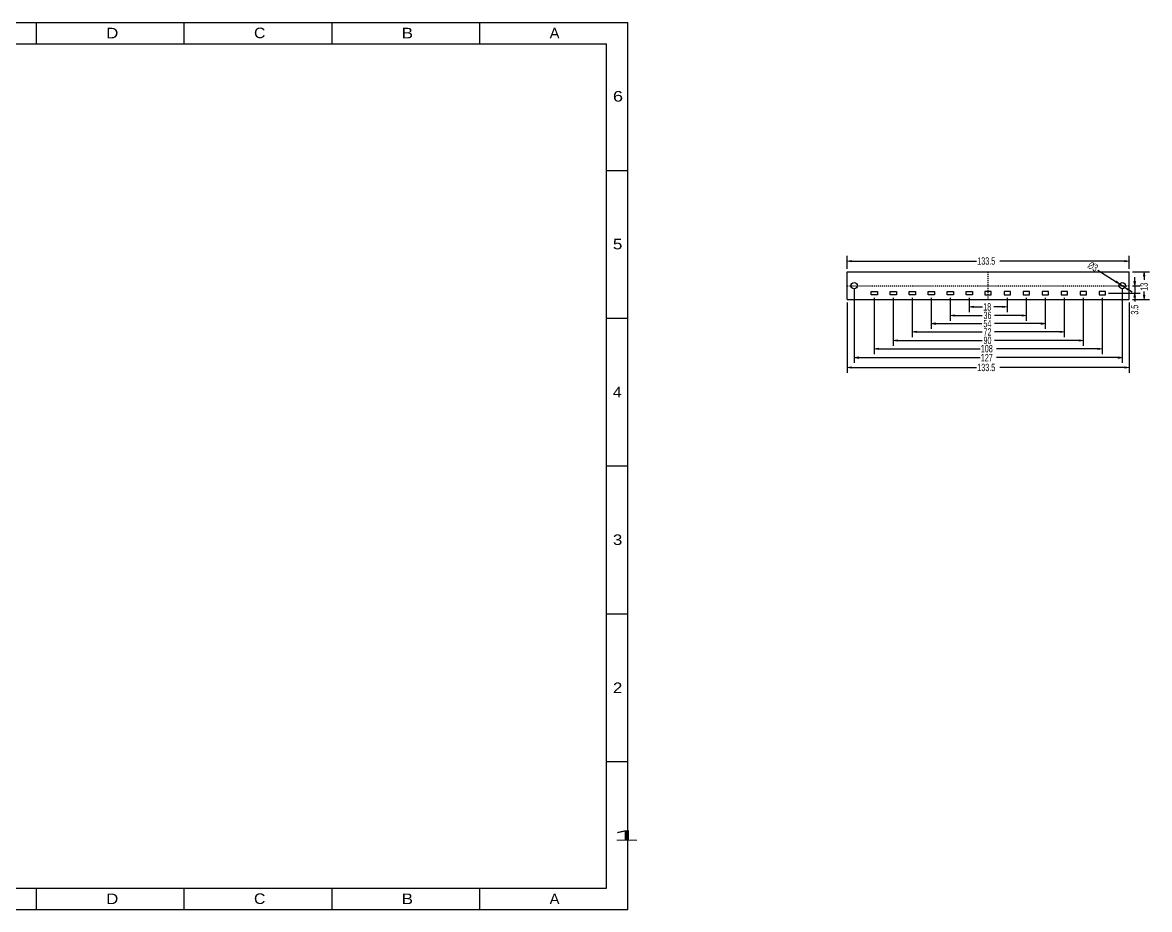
# Model space of a CAD drawing. Header units: inches. Extents: x 0 to 800, y 356 to 444.
# Drawn here: x 688 to 800, y 355.9 to 444.1 of the extents above; entities that cross this region are included whole.
import ezdxf

# ---------------------------------------------------------------- set-up
doc = ezdxf.new("R2010")
doc.units = ezdxf.units.IN
doc.header["$MEASUREMENT"] = 0
doc.linetypes.add('AI-Linetype-1', pattern=[0.166352, 0.10397, -0.020794, 0.020794, -0.020794])
doc.linetypes.add('AI-Linetype-2', pattern=[0.166352, 0.10397, -0.020794, 0.020794, -0.020794])

# ---------------------------------------------------------------- blocks, each defined once
blk = doc.blocks.new('block 3')
at = {"color": 5, "lineweight": 25, "true_color": 0x0000ff}
blk.add_lwpolyline([(794.87, 419.48), (796.68, 418.32)], dxfattribs=at)
blk = doc.blocks.new('block 4')
at = {"color": 5, "lineweight": 25, "true_color": 0x0000ff}
blk.add_lwpolyline([(797.92, 417.53), (798.27, 417.3)], dxfattribs=at)
blk = doc.blocks.new('block 5')
at = {"color": 3, "true_color": 0x00ff00, "insert": (793.79, 419.74), "char_height": 0.7347, "attachment_point": 7, "rotation": 327.3555}
blk.add_mtext('\\fAdobe Song Std L|b0|i0|c0|p34;\\W0.67;∅3', dxfattribs=at)
blk = doc.blocks.new('block 6')
at = {"color": 5, "lineweight": 25, "true_color": 0x0000ff}
blk.add_lwpolyline([(797.56, 417.75), (797.03, 418.09)], dxfattribs=at)
blk = doc.blocks.new('block 7')
at = {"true_color": 0x0000ff}
h = blk.add_hatch(color=5, dxfattribs=at)
h.dxf.hatch_style = 2
h.paths.add_polyline_path([(797.96, 417.58), (797.88, 417.47), (797.56, 417.75)])
at = {"lineweight": 0}
blk.add_lwpolyline([(797.96, 417.58), (797.88, 417.47), (797.56, 417.75), (797.96, 417.58)], dxfattribs=at)
blk = doc.blocks.new('block 8')
at = {"true_color": 0x0000ff}
h = blk.add_hatch(color=5, dxfattribs=at)
h.dxf.hatch_style = 2
h.paths.add_polyline_path([(796.72, 418.38), (796.64, 418.26), (797.03, 418.09)])
at = {"lineweight": 0}
blk.add_lwpolyline([(796.72, 418.38), (796.64, 418.26), (797.03, 418.09), (796.72, 418.38)], dxfattribs=at)
blk = doc.blocks.new('block 9')
at = {"lineweight": 0}
blk.add_lwpolyline([(797.03, 418.09), (797.03, 418.09)], dxfattribs=at)
blk = doc.blocks.new('block 10')
at = {"lineweight": 0}
blk.add_lwpolyline([(797.56, 417.75), (797.56, 417.75)], dxfattribs=at)
blk = doc.blocks.new('block 2')
for name in ['block 5', 'block 3', 'block 8', 'block 6', 'block 9', 'block 7', 'block 10', 'block 4']:
    blk.add_blockref(name, (0, 0))
blk = doc.blocks.new('block 12')
at = {"color": 5, "lineweight": 25, "true_color": 0x0000ff}
blk.add_lwpolyline([(798.3, 417.92), (799.06, 417.92)], dxfattribs=at)
blk = doc.blocks.new('block 13')
at = {"color": 5, "lineweight": 25, "true_color": 0x0000ff}
blk.add_lwpolyline([(795.93, 417.19), (799.06, 417.19)], dxfattribs=at)
blk = doc.blocks.new('block 14')
at = {"color": 5, "lineweight": 25, "true_color": 0x0000ff}
blk.add_lwpolyline([(798.53, 418.34), (798.53, 418.76)], dxfattribs=at)
blk = doc.blocks.new('block 15')
at = {"color": 5, "lineweight": 25, "true_color": 0x0000ff}
blk.add_lwpolyline([(798.53, 416.77), (798.53, 416.35)], dxfattribs=at)
blk = doc.blocks.new('block 16')
at = {"color": 5, "lineweight": 25, "true_color": 0x0000ff}
blk.add_lwpolyline([(798.53, 417.92), (798.53, 417.19)], dxfattribs=at)
blk = doc.blocks.new('block 17')
at = {"true_color": 0x0000ff}
h = blk.add_hatch(color=5, dxfattribs=at)
h.dxf.hatch_style = 2
h.paths.add_polyline_path([(798.46, 418.34), (798.6, 418.34), (798.53, 417.92)])
at = {"lineweight": 0}
blk.add_lwpolyline([(798.46, 418.34), (798.6, 418.34), (798.53, 417.92), (798.46, 418.34)], dxfattribs=at)
blk = doc.blocks.new('block 18')
at = {"true_color": 0x0000ff}
h = blk.add_hatch(color=5, dxfattribs=at)
h.dxf.hatch_style = 2
h.paths.add_polyline_path([(798.46, 416.77), (798.6, 416.77), (798.53, 417.19)])
at = {"lineweight": 0}
blk.add_lwpolyline([(798.46, 416.77), (798.6, 416.77), (798.53, 417.19), (798.46, 416.77)], dxfattribs=at)
blk = doc.blocks.new('block 19')
at = {"color": 3, "true_color": 0x00ff00, "insert": (798.9, 415.04), "char_height": 0.7347, "attachment_point": 7, "rotation": 90}
blk.add_mtext('\\fAdobe Song Std L|b0|i0|c0|p34;\\W0.67;3.5', dxfattribs=at)
blk = doc.blocks.new('block 20')
at = {"lineweight": 0}
blk.add_lwpolyline([(797.98, 417.92), (797.98, 417.92)], dxfattribs=at)
blk = doc.blocks.new('block 21')
at = {"lineweight": 0}
blk.add_lwpolyline([(795.62, 417.19), (795.62, 417.19)], dxfattribs=at)
blk = doc.blocks.new('block 22')
at = {"lineweight": 0}
blk.add_lwpolyline([(798.53, 417.19), (798.53, 417.19)], dxfattribs=at)
blk = doc.blocks.new('block 11')
for name in ['block 20', 'block 12', 'block 17', 'block 14', 'block 16', 'block 21', 'block 13', 'block 18', 'block 22', 'block 15', 'block 19']:
    blk.add_blockref(name, (0, 0))
blk = doc.blocks.new('block 24')
at = {"color": 5, "lineweight": 25, "true_color": 0x0000ff}
blk.add_lwpolyline([(769.96, 416.24), (769.96, 409.27)], dxfattribs=at)
blk = doc.blocks.new('block 25')
at = {"color": 5, "lineweight": 25, "true_color": 0x0000ff}
blk.add_lwpolyline([(797.98, 416.24), (797.98, 409.27)], dxfattribs=at)
blk = doc.blocks.new('block 26')
at = {"color": 5, "lineweight": 25, "true_color": 0x0000ff}
blk.add_lwpolyline([(770.38, 409.79), (782.81, 409.79)], dxfattribs=at)
blk = doc.blocks.new('block 27')
at = {"color": 5, "lineweight": 25, "true_color": 0x0000ff}
blk.add_lwpolyline([(797.56, 409.79), (785.13, 409.79)], dxfattribs=at)
blk = doc.blocks.new('block 28')
at = {"true_color": 0x0000ff}
h = blk.add_hatch(color=5, dxfattribs=at)
h.dxf.hatch_style = 2
h.paths.add_polyline_path([(770.38, 409.86), (770.38, 409.72), (769.96, 409.79)])
at = {"lineweight": 0}
blk.add_lwpolyline([(770.38, 409.86), (770.38, 409.72), (769.96, 409.79), (770.38, 409.86)], dxfattribs=at)
blk = doc.blocks.new('block 29')
at = {"true_color": 0x0000ff}
h = blk.add_hatch(color=5, dxfattribs=at)
h.dxf.hatch_style = 2
h.paths.add_polyline_path([(797.56, 409.86), (797.56, 409.72), (797.98, 409.79)])
at = {"lineweight": 0}
blk.add_lwpolyline([(797.56, 409.86), (797.56, 409.72), (797.98, 409.79), (797.56, 409.86)], dxfattribs=at)
blk = doc.blocks.new('block 30')
at = {"color": 3, "true_color": 0x00ff00, "insert": (782.88, 409.42), "char_height": 0.7347, "attachment_point": 7}
blk.add_mtext('\\fAdobe Song Std L|b0|i0|c0|p34;\\W0.67;133.5', dxfattribs=at)
blk = doc.blocks.new('block 31')
at = {"lineweight": 0}
blk.add_lwpolyline([(769.96, 416.56), (769.96, 416.56)], dxfattribs=at)
blk = doc.blocks.new('block 32')
at = {"lineweight": 0}
blk.add_lwpolyline([(797.98, 416.56), (797.98, 416.56)], dxfattribs=at)
blk = doc.blocks.new('block 33')
at = {"lineweight": 0}
blk.add_lwpolyline([(797.98, 409.79), (797.98, 409.79)], dxfattribs=at)
blk = doc.blocks.new('block 23')
for name in ['block 31', 'block 24', 'block 32', 'block 25', 'block 30', 'block 28', 'block 26', 'block 27', 'block 29', 'block 33']:
    blk.add_blockref(name, (0, 0))
blk = doc.blocks.new('block 35')
at = {"color": 5, "lineweight": 25, "true_color": 0x0000ff}
blk.add_lwpolyline([(797.3, 417.61), (797.3, 410.25)], dxfattribs=at)
blk = doc.blocks.new('block 36')
at = {"color": 5, "lineweight": 25, "true_color": 0x0000ff}
blk.add_lwpolyline([(770.64, 417.61), (770.64, 410.25)], dxfattribs=at)
blk = doc.blocks.new('block 37')
at = {"color": 5, "lineweight": 25, "true_color": 0x0000ff}
blk.add_lwpolyline([(796.88, 410.77), (784.78, 410.77)], dxfattribs=at)
blk = doc.blocks.new('block 38')
at = {"color": 5, "lineweight": 25, "true_color": 0x0000ff}
blk.add_lwpolyline([(771.06, 410.77), (783.16, 410.77)], dxfattribs=at)
blk = doc.blocks.new('block 39')
at = {"true_color": 0x0000ff}
h = blk.add_hatch(color=5, dxfattribs=at)
h.dxf.hatch_style = 2
h.paths.add_polyline_path([(796.88, 410.84), (796.88, 410.7), (797.3, 410.77)])
at = {"lineweight": 0}
blk.add_lwpolyline([(796.88, 410.84), (796.88, 410.7), (797.3, 410.77), (796.88, 410.84)], dxfattribs=at)
blk = doc.blocks.new('block 40')
at = {"true_color": 0x0000ff}
h = blk.add_hatch(color=5, dxfattribs=at)
h.dxf.hatch_style = 2
h.paths.add_polyline_path([(771.06, 410.84), (771.06, 410.7), (770.64, 410.77)])
at = {"lineweight": 0}
blk.add_lwpolyline([(771.06, 410.84), (771.06, 410.7), (770.64, 410.77), (771.06, 410.84)], dxfattribs=at)
blk = doc.blocks.new('block 41')
at = {"color": 3, "true_color": 0x00ff00, "insert": (783.23, 410.4), "char_height": 0.7347, "attachment_point": 7}
blk.add_mtext('\\fAdobe Song Std L|b0|i0|c0|p34;\\W0.67;127', dxfattribs=at)
blk = doc.blocks.new('block 42')
at = {"lineweight": 0}
blk.add_lwpolyline([(797.3, 417.92), (797.3, 417.92)], dxfattribs=at)
blk = doc.blocks.new('block 43')
at = {"lineweight": 0}
blk.add_lwpolyline([(770.64, 417.92), (770.64, 417.92)], dxfattribs=at)
blk = doc.blocks.new('block 44')
at = {"lineweight": 0}
blk.add_lwpolyline([(770.64, 410.77), (770.64, 410.77)], dxfattribs=at)
blk = doc.blocks.new('block 34')
for name in ['block 43', 'block 42', 'block 36', 'block 35', 'block 41', 'block 40', 'block 44', 'block 38', 'block 37', 'block 39']:
    blk.add_blockref(name, (0, 0))
blk = doc.blocks.new('block 46')
at = {"color": 5, "lineweight": 25, "true_color": 0x0000ff}
blk.add_lwpolyline([(795.3, 416.72), (795.3, 411.13)], dxfattribs=at)
blk = doc.blocks.new('block 47')
at = {"color": 5, "lineweight": 25, "true_color": 0x0000ff}
blk.add_lwpolyline([(772.63, 416.72), (772.63, 411.13)], dxfattribs=at)
blk = doc.blocks.new('block 48')
at = {"color": 5, "lineweight": 25, "true_color": 0x0000ff}
blk.add_lwpolyline([(794.88, 411.65), (784.78, 411.65)], dxfattribs=at)
blk = doc.blocks.new('block 49')
at = {"color": 5, "lineweight": 25, "true_color": 0x0000ff}
blk.add_lwpolyline([(773.05, 411.65), (783.16, 411.65)], dxfattribs=at)
blk = doc.blocks.new('block 50')
at = {"true_color": 0x0000ff}
h = blk.add_hatch(color=5, dxfattribs=at)
h.dxf.hatch_style = 2
h.paths.add_polyline_path([(794.88, 411.72), (794.88, 411.58), (795.3, 411.65)])
at = {"lineweight": 0}
blk.add_lwpolyline([(794.88, 411.72), (794.88, 411.58), (795.3, 411.65), (794.88, 411.72)], dxfattribs=at)
blk = doc.blocks.new('block 51')
at = {"true_color": 0x0000ff}
h = blk.add_hatch(color=5, dxfattribs=at)
h.dxf.hatch_style = 2
h.paths.add_polyline_path([(773.05, 411.72), (773.05, 411.58), (772.63, 411.65)])
at = {"lineweight": 0}
blk.add_lwpolyline([(773.05, 411.72), (773.05, 411.58), (772.63, 411.65), (773.05, 411.72)], dxfattribs=at)
blk = doc.blocks.new('block 52')
at = {"color": 3, "true_color": 0x00ff00, "insert": (783.23, 411.29), "char_height": 0.7347, "attachment_point": 7}
blk.add_mtext('\\fAdobe Song Std L|b0|i0|c0|p34;\\W0.67;108', dxfattribs=at)
blk = doc.blocks.new('block 53')
at = {"lineweight": 0}
blk.add_lwpolyline([(795.3, 417.03), (795.3, 417.03)], dxfattribs=at)
blk = doc.blocks.new('block 54')
at = {"lineweight": 0}
blk.add_lwpolyline([(772.63, 417.03), (772.63, 417.03)], dxfattribs=at)
blk = doc.blocks.new('block 55')
at = {"lineweight": 0}
blk.add_lwpolyline([(772.63, 411.65), (772.63, 411.65)], dxfattribs=at)
blk = doc.blocks.new('block 45')
for name in ['block 54', 'block 53', 'block 47', 'block 46', 'block 51', 'block 55', 'block 49', 'block 52', 'block 48', 'block 50']:
    blk.add_blockref(name, (0, 0))
blk = doc.blocks.new('block 57')
at = {"color": 5, "lineweight": 25, "true_color": 0x0000ff}
blk.add_lwpolyline([(774.52, 416.72), (774.52, 411.96)], dxfattribs=at)
blk = doc.blocks.new('block 58')
at = {"color": 5, "lineweight": 25, "true_color": 0x0000ff}
blk.add_lwpolyline([(793.42, 416.72), (793.42, 411.96)], dxfattribs=at)
blk = doc.blocks.new('block 59')
at = {"color": 5, "lineweight": 25, "true_color": 0x0000ff}
blk.add_lwpolyline([(774.94, 412.48), (783.36, 412.48)], dxfattribs=at)
blk = doc.blocks.new('block 60')
at = {"color": 5, "lineweight": 25, "true_color": 0x0000ff}
blk.add_lwpolyline([(793, 412.48), (784.58, 412.48)], dxfattribs=at)
blk = doc.blocks.new('block 61')
at = {"true_color": 0x0000ff}
h = blk.add_hatch(color=5, dxfattribs=at)
h.dxf.hatch_style = 2
h.paths.add_polyline_path([(774.94, 412.55), (774.94, 412.41), (774.52, 412.48)])
at = {"lineweight": 0}
blk.add_lwpolyline([(774.94, 412.55), (774.94, 412.41), (774.52, 412.48), (774.94, 412.55)], dxfattribs=at)
blk = doc.blocks.new('block 62')
at = {"true_color": 0x0000ff}
h = blk.add_hatch(color=5, dxfattribs=at)
h.dxf.hatch_style = 2
h.paths.add_polyline_path([(793, 412.55), (793, 412.41), (793.42, 412.48)])
at = {"lineweight": 0}
blk.add_lwpolyline([(793, 412.55), (793, 412.41), (793.42, 412.48), (793, 412.55)], dxfattribs=at)
blk = doc.blocks.new('block 63')
at = {"color": 3, "true_color": 0x00ff00, "insert": (783.5, 412.11), "char_height": 0.7347, "attachment_point": 7}
blk.add_mtext('\\fAdobe Song Std L|b0|i0|c0|p34;\\W0.67;90', dxfattribs=at)
blk = doc.blocks.new('block 64')
at = {"lineweight": 0}
blk.add_lwpolyline([(774.52, 417.03), (774.52, 417.03)], dxfattribs=at)
blk = doc.blocks.new('block 65')
at = {"lineweight": 0}
blk.add_lwpolyline([(793.42, 417.03), (793.42, 417.03)], dxfattribs=at)
blk = doc.blocks.new('block 66')
at = {"lineweight": 0}
blk.add_lwpolyline([(793.42, 412.48), (793.42, 412.48)], dxfattribs=at)
blk = doc.blocks.new('block 56')
for name in ['block 64', 'block 65', 'block 57', 'block 58', 'block 61', 'block 59', 'block 63', 'block 60', 'block 62', 'block 66']:
    blk.add_blockref(name, (0, 0))
blk = doc.blocks.new('block 68')
at = {"color": 5, "lineweight": 25, "true_color": 0x0000ff}
blk.add_lwpolyline([(776.41, 416.72), (776.41, 412.81)], dxfattribs=at)
blk = doc.blocks.new('block 69')
at = {"color": 5, "lineweight": 25, "true_color": 0x0000ff}
blk.add_lwpolyline([(791.53, 416.72), (791.53, 412.81)], dxfattribs=at)
blk = doc.blocks.new('block 70')
at = {"color": 5, "lineweight": 25, "true_color": 0x0000ff}
blk.add_lwpolyline([(776.83, 413.33), (783.36, 413.33)], dxfattribs=at)
blk = doc.blocks.new('block 71')
at = {"color": 5, "lineweight": 25, "true_color": 0x0000ff}
blk.add_lwpolyline([(791.11, 413.33), (784.58, 413.33)], dxfattribs=at)
blk = doc.blocks.new('block 72')
at = {"true_color": 0x0000ff}
h = blk.add_hatch(color=5, dxfattribs=at)
h.dxf.hatch_style = 2
h.paths.add_polyline_path([(776.83, 413.4), (776.83, 413.26), (776.41, 413.33)])
at = {"lineweight": 0}
blk.add_lwpolyline([(776.83, 413.4), (776.83, 413.26), (776.41, 413.33), (776.83, 413.4)], dxfattribs=at)
blk = doc.blocks.new('block 73')
at = {"true_color": 0x0000ff}
h = blk.add_hatch(color=5, dxfattribs=at)
h.dxf.hatch_style = 2
h.paths.add_polyline_path([(791.11, 413.4), (791.11, 413.26), (791.53, 413.33)])
at = {"lineweight": 0}
blk.add_lwpolyline([(791.11, 413.4), (791.11, 413.26), (791.53, 413.33), (791.11, 413.4)], dxfattribs=at)
blk = doc.blocks.new('block 74')
at = {"color": 3, "true_color": 0x00ff00, "insert": (783.5, 412.96), "char_height": 0.7347, "attachment_point": 7}
blk.add_mtext('\\fAdobe Song Std L|b0|i0|c0|p34;\\W0.67;72', dxfattribs=at)
blk = doc.blocks.new('block 75')
at = {"lineweight": 0}
blk.add_lwpolyline([(776.41, 417.03), (776.41, 417.03)], dxfattribs=at)
blk = doc.blocks.new('block 76')
at = {"lineweight": 0}
blk.add_lwpolyline([(791.53, 417.03), (791.53, 417.03)], dxfattribs=at)
blk = doc.blocks.new('block 77')
at = {"lineweight": 0}
blk.add_lwpolyline([(791.53, 413.33), (791.53, 413.33)], dxfattribs=at)
blk = doc.blocks.new('block 67')
for name in ['block 75', 'block 76', 'block 68', 'block 69', 'block 72', 'block 74', 'block 73', 'block 70', 'block 71', 'block 77']:
    blk.add_blockref(name, (0, 0))
blk = doc.blocks.new('block 79')
at = {"color": 5, "lineweight": 25, "true_color": 0x0000ff}
blk.add_lwpolyline([(778.3, 416.72), (778.3, 413.62)], dxfattribs=at)
blk = doc.blocks.new('block 80')
at = {"color": 5, "lineweight": 25, "true_color": 0x0000ff}
blk.add_lwpolyline([(789.64, 416.72), (789.64, 413.62)], dxfattribs=at)
blk = doc.blocks.new('block 81')
at = {"color": 5, "lineweight": 25, "true_color": 0x0000ff}
blk.add_lwpolyline([(778.72, 414.15), (783.35, 414.15)], dxfattribs=at)
blk = doc.blocks.new('block 82')
at = {"color": 5, "lineweight": 25, "true_color": 0x0000ff}
blk.add_lwpolyline([(789.22, 414.15), (784.59, 414.15)], dxfattribs=at)
blk = doc.blocks.new('block 83')
at = {"true_color": 0x0000ff}
h = blk.add_hatch(color=5, dxfattribs=at)
h.dxf.hatch_style = 2
h.paths.add_polyline_path([(778.72, 414.22), (778.72, 414.08), (778.3, 414.15)])
at = {"lineweight": 0}
blk.add_lwpolyline([(778.72, 414.22), (778.72, 414.08), (778.3, 414.15), (778.72, 414.22)], dxfattribs=at)
blk = doc.blocks.new('block 84')
at = {"true_color": 0x0000ff}
h = blk.add_hatch(color=5, dxfattribs=at)
h.dxf.hatch_style = 2
h.paths.add_polyline_path([(789.22, 414.22), (789.22, 414.08), (789.64, 414.15)])
at = {"lineweight": 0}
blk.add_lwpolyline([(789.22, 414.22), (789.22, 414.08), (789.64, 414.15), (789.22, 414.22)], dxfattribs=at)
blk = doc.blocks.new('block 85')
at = {"color": 3, "true_color": 0x00ff00, "insert": (783.49, 413.78), "char_height": 0.7347, "attachment_point": 7}
blk.add_mtext('\\fAdobe Song Std L|b0|i0|c0|p34;\\W0.67;54', dxfattribs=at)
blk = doc.blocks.new('block 86')
at = {"lineweight": 0}
blk.add_lwpolyline([(778.3, 417.03), (778.3, 417.03)], dxfattribs=at)
blk = doc.blocks.new('block 87')
at = {"lineweight": 0}
blk.add_lwpolyline([(789.64, 417.03), (789.64, 417.03)], dxfattribs=at)
blk = doc.blocks.new('block 88')
at = {"lineweight": 0}
blk.add_lwpolyline([(789.64, 414.15), (789.64, 414.15)], dxfattribs=at)
blk = doc.blocks.new('block 78')
for name in ['block 86', 'block 87', 'block 79', 'block 80', 'block 85', 'block 83', 'block 81', 'block 82', 'block 84', 'block 88']:
    blk.add_blockref(name, (0, 0))
blk = doc.blocks.new('block 90')
at = {"color": 5, "lineweight": 25, "true_color": 0x0000ff}
blk.add_lwpolyline([(780.19, 416.72), (780.19, 414.44)], dxfattribs=at)
blk = doc.blocks.new('block 91')
at = {"color": 5, "lineweight": 25, "true_color": 0x0000ff}
blk.add_lwpolyline([(787.75, 416.72), (787.75, 414.44)], dxfattribs=at)
blk = doc.blocks.new('block 92')
at = {"color": 5, "lineweight": 25, "true_color": 0x0000ff}
blk.add_lwpolyline([(780.61, 414.96), (783.36, 414.96)], dxfattribs=at)
blk = doc.blocks.new('block 93')
at = {"color": 5, "lineweight": 25, "true_color": 0x0000ff}
blk.add_lwpolyline([(787.33, 414.96), (784.58, 414.96)], dxfattribs=at)
blk = doc.blocks.new('block 94')
at = {"true_color": 0x0000ff}
h = blk.add_hatch(color=5, dxfattribs=at)
h.dxf.hatch_style = 2
h.paths.add_polyline_path([(780.61, 415.03), (780.61, 414.89), (780.19, 414.96)])
at = {"lineweight": 0}
blk.add_lwpolyline([(780.61, 415.03), (780.61, 414.89), (780.19, 414.96), (780.61, 415.03)], dxfattribs=at)
blk = doc.blocks.new('block 95')
at = {"true_color": 0x0000ff}
h = blk.add_hatch(color=5, dxfattribs=at)
h.dxf.hatch_style = 2
h.paths.add_polyline_path([(787.33, 415.03), (787.33, 414.89), (787.75, 414.96)])
at = {"lineweight": 0}
blk.add_lwpolyline([(787.33, 415.03), (787.33, 414.89), (787.75, 414.96), (787.33, 415.03)], dxfattribs=at)
blk = doc.blocks.new('block 96')
at = {"color": 3, "true_color": 0x00ff00, "insert": (783.5, 414.6), "char_height": 0.7347, "attachment_point": 7}
blk.add_mtext('\\fAdobe Song Std L|b0|i0|c0|p34;\\W0.67;36', dxfattribs=at)
blk = doc.blocks.new('block 97')
at = {"lineweight": 0}
blk.add_lwpolyline([(780.19, 417.03), (780.19, 417.03)], dxfattribs=at)
blk = doc.blocks.new('block 98')
at = {"lineweight": 0}
blk.add_lwpolyline([(787.75, 417.03), (787.75, 417.03)], dxfattribs=at)
blk = doc.blocks.new('block 99')
at = {"lineweight": 0}
blk.add_lwpolyline([(787.75, 414.96), (787.75, 414.96)], dxfattribs=at)
blk = doc.blocks.new('block 89')
for name in ['block 97', 'block 98', 'block 90', 'block 91', 'block 94', 'block 92', 'block 96', 'block 93', 'block 95', 'block 99']:
    blk.add_blockref(name, (0, 0))
blk = doc.blocks.new('block 101')
at = {"color": 5, "lineweight": 25, "true_color": 0x0000ff}
blk.add_lwpolyline([(782.08, 416.72), (782.08, 415.29)], dxfattribs=at)
blk = doc.blocks.new('block 102')
at = {"color": 5, "lineweight": 25, "true_color": 0x0000ff}
blk.add_lwpolyline([(785.86, 416.72), (785.86, 415.29)], dxfattribs=at)
blk = doc.blocks.new('block 103')
at = {"color": 5, "lineweight": 25, "true_color": 0x0000ff}
blk.add_lwpolyline([(782.5, 415.81), (783.4, 415.81)], dxfattribs=at)
blk = doc.blocks.new('block 104')
at = {"color": 5, "lineweight": 25, "true_color": 0x0000ff}
blk.add_lwpolyline([(785.44, 415.81), (784.54, 415.81)], dxfattribs=at)
blk = doc.blocks.new('block 105')
at = {"true_color": 0x0000ff}
h = blk.add_hatch(color=5, dxfattribs=at)
h.dxf.hatch_style = 2
h.paths.add_polyline_path([(782.5, 415.88), (782.5, 415.74), (782.08, 415.81)])
at = {"lineweight": 0}
blk.add_lwpolyline([(782.5, 415.88), (782.5, 415.74), (782.08, 415.81), (782.5, 415.88)], dxfattribs=at)
blk = doc.blocks.new('block 106')
at = {"true_color": 0x0000ff}
h = blk.add_hatch(color=5, dxfattribs=at)
h.dxf.hatch_style = 2
h.paths.add_polyline_path([(785.44, 415.88), (785.44, 415.74), (785.86, 415.81)])
at = {"lineweight": 0}
blk.add_lwpolyline([(785.44, 415.88), (785.44, 415.74), (785.86, 415.81), (785.44, 415.88)], dxfattribs=at)
blk = doc.blocks.new('block 107')
at = {"color": 3, "true_color": 0x00ff00, "insert": (783.47, 415.44), "char_height": 0.7347, "attachment_point": 7}
blk.add_mtext('\\fAdobe Song Std L|b0|i0|c0|p34;\\W0.67;18', dxfattribs=at)
blk = doc.blocks.new('block 108')
at = {"lineweight": 0}
blk.add_lwpolyline([(782.08, 417.03), (782.08, 417.03)], dxfattribs=at)
blk = doc.blocks.new('block 109')
at = {"lineweight": 0}
blk.add_lwpolyline([(785.86, 417.03), (785.86, 417.03)], dxfattribs=at)
blk = doc.blocks.new('block 110')
at = {"lineweight": 0}
blk.add_lwpolyline([(785.86, 415.81), (785.86, 415.81)], dxfattribs=at)
blk = doc.blocks.new('block 100')
for name in ['block 108', 'block 109', 'block 101', 'block 105', 'block 103', 'block 107', 'block 104', 'block 106', 'block 102', 'block 110']:
    blk.add_blockref(name, (0, 0))
blk = doc.blocks.new('block 112')
at = {"color": 5, "lineweight": 25, "true_color": 0x0000ff}
blk.add_lwpolyline([(797.98, 419.6), (797.98, 420.9)], dxfattribs=at)
blk = doc.blocks.new('block 113')
at = {"color": 5, "lineweight": 25, "true_color": 0x0000ff}
blk.add_lwpolyline([(769.96, 419.6), (769.96, 420.9)], dxfattribs=at)
blk = doc.blocks.new('block 114')
at = {"color": 5, "lineweight": 25, "true_color": 0x0000ff}
blk.add_lwpolyline([(797.56, 420.37), (785.13, 420.37)], dxfattribs=at)
blk = doc.blocks.new('block 115')
at = {"color": 5, "lineweight": 25, "true_color": 0x0000ff}
blk.add_lwpolyline([(770.38, 420.37), (782.81, 420.37)], dxfattribs=at)
blk = doc.blocks.new('block 116')
at = {"true_color": 0x0000ff}
h = blk.add_hatch(color=5, dxfattribs=at)
h.dxf.hatch_style = 2
h.paths.add_polyline_path([(797.56, 420.44), (797.56, 420.3), (797.98, 420.37)])
at = {"lineweight": 0}
blk.add_lwpolyline([(797.56, 420.44), (797.56, 420.3), (797.98, 420.37), (797.56, 420.44)], dxfattribs=at)
blk = doc.blocks.new('block 117')
at = {"true_color": 0x0000ff}
h = blk.add_hatch(color=5, dxfattribs=at)
h.dxf.hatch_style = 2
h.paths.add_polyline_path([(770.38, 420.44), (770.38, 420.3), (769.96, 420.37)])
at = {"lineweight": 0}
blk.add_lwpolyline([(770.38, 420.44), (770.38, 420.3), (769.96, 420.37), (770.38, 420.44)], dxfattribs=at)
blk = doc.blocks.new('block 118')
at = {"color": 3, "true_color": 0x00ff00, "insert": (782.88, 420), "char_height": 0.7347, "attachment_point": 7}
blk.add_mtext('\\fAdobe Song Std L|b0|i0|c0|p34;\\W0.67;133.5', dxfattribs=at)
blk = doc.blocks.new('block 119')
at = {"lineweight": 0}
blk.add_lwpolyline([(797.98, 419.29), (797.98, 419.29)], dxfattribs=at)
blk = doc.blocks.new('block 120')
at = {"lineweight": 0}
blk.add_lwpolyline([(769.96, 419.29), (769.96, 419.29)], dxfattribs=at)
blk = doc.blocks.new('block 121')
at = {"lineweight": 0}
blk.add_lwpolyline([(769.96, 420.37), (769.96, 420.37)], dxfattribs=at)
blk = doc.blocks.new('block 111')
for name in ['block 113', 'block 117', 'block 121', 'block 115', 'block 118', 'block 114', 'block 116', 'block 112', 'block 120', 'block 119']:
    blk.add_blockref(name, (0, 0))
blk = doc.blocks.new('block 123')
at = {"color": 5, "lineweight": 25, "true_color": 0x0000ff}
blk.add_lwpolyline([(798.3, 419.29), (800, 419.29)], dxfattribs=at)
blk = doc.blocks.new('block 124')
at = {"color": 5, "lineweight": 25, "true_color": 0x0000ff}
blk.add_lwpolyline([(798.3, 416.56), (800, 416.56)], dxfattribs=at)
blk = doc.blocks.new('block 125')
at = {"color": 5, "lineweight": 25, "true_color": 0x0000ff}
blk.add_lwpolyline([(799.48, 418.87), (799.48, 418.5)], dxfattribs=at)
blk = doc.blocks.new('block 126')
at = {"color": 5, "lineweight": 25, "true_color": 0x0000ff}
blk.add_lwpolyline([(799.48, 416.98), (799.48, 417.35)], dxfattribs=at)
blk = doc.blocks.new('block 127')
at = {"true_color": 0x0000ff}
h = blk.add_hatch(color=5, dxfattribs=at)
h.dxf.hatch_style = 2
h.paths.add_polyline_path([(799.41, 418.87), (799.54, 418.87), (799.48, 419.29)])
at = {"lineweight": 0}
blk.add_lwpolyline([(799.41, 418.87), (799.54, 418.87), (799.48, 419.29), (799.41, 418.87)], dxfattribs=at)
blk = doc.blocks.new('block 128')
at = {"true_color": 0x0000ff}
h = blk.add_hatch(color=5, dxfattribs=at)
h.dxf.hatch_style = 2
h.paths.add_polyline_path([(799.41, 416.98), (799.54, 416.98), (799.48, 416.56)])
at = {"lineweight": 0}
blk.add_lwpolyline([(799.41, 416.98), (799.54, 416.98), (799.48, 416.56), (799.41, 416.98)], dxfattribs=at)
blk = doc.blocks.new('block 129')
at = {"color": 3, "true_color": 0x00ff00, "insert": (799.84, 417.42), "char_height": 0.7347, "attachment_point": 7, "rotation": 90}
blk.add_mtext('\\fAdobe Song Std L|b0|i0|c0|p34;\\W0.67;13', dxfattribs=at)
blk = doc.blocks.new('block 130')
at = {"lineweight": 0}
blk.add_lwpolyline([(797.98, 419.29), (797.98, 419.29)], dxfattribs=at)
blk = doc.blocks.new('block 131')
at = {"lineweight": 0}
blk.add_lwpolyline([(797.98, 416.56), (797.98, 416.56)], dxfattribs=at)
blk = doc.blocks.new('block 132')
at = {"lineweight": 0}
blk.add_lwpolyline([(799.48, 416.56), (799.48, 416.56)], dxfattribs=at)
blk = doc.blocks.new('block 122')
for name in ['block 130', 'block 123', 'block 127', 'block 129', 'block 125', 'block 128', 'block 126', 'block 131', 'block 124', 'block 132']:
    blk.add_blockref(name, (0, 0))
blk = doc.blocks.new('block 133')
at = {"color": 7, "lineweight": 25, "true_color": 0xffffff}
blk.add_lwpolyline([(781.77, 417.35), (782.4, 417.35), (782.4, 417.03), (781.77, 417.03), (781.77, 417.35)], dxfattribs=at)
blk = doc.blocks.new('block 134')
at = {"color": 7, "lineweight": 25, "true_color": 0xffffff}
blk.add_lwpolyline([(779.88, 417.35), (780.51, 417.35), (780.51, 417.03), (779.88, 417.03), (779.88, 417.35)], dxfattribs=at)
blk = doc.blocks.new('block 135')
at = {"color": 7, "lineweight": 25, "true_color": 0xffffff}
blk.add_lwpolyline([(777.99, 417.35), (778.62, 417.35), (778.62, 417.03), (777.99, 417.03), (777.99, 417.35)], dxfattribs=at)
blk = doc.blocks.new('block 136')
at = {"color": 7, "lineweight": 25, "true_color": 0xffffff}
blk.add_lwpolyline([(776.1, 417.35), (776.73, 417.35), (776.73, 417.03), (776.1, 417.03), (776.1, 417.35)], dxfattribs=at)
blk = doc.blocks.new('block 137')
at = {"color": 7, "lineweight": 25, "true_color": 0xffffff}
blk.add_lwpolyline([(774.21, 417.35), (774.84, 417.35), (774.84, 417.03), (774.21, 417.03), (774.21, 417.35)], dxfattribs=at)
blk = doc.blocks.new('block 138')
at = {"color": 7, "lineweight": 25, "true_color": 0xffffff}
blk.add_lwpolyline([(772.32, 417.35), (772.95, 417.35), (772.95, 417.03), (772.32, 417.03), (772.32, 417.35)], dxfattribs=at)
blk = doc.blocks.new('block 139')
at = {"color": 7, "lineweight": 25, "true_color": 0xffffff}
blk.add_lwpolyline([(795.62, 417.35), (794.99, 417.35), (794.99, 417.03), (795.62, 417.03), (795.62, 417.35)], dxfattribs=at)
blk = doc.blocks.new('block 140')
at = {"color": 7, "lineweight": 25, "true_color": 0xffffff}
blk.add_lwpolyline([(793.73, 417.35), (793.1, 417.35), (793.1, 417.03), (793.73, 417.03), (793.73, 417.35)], dxfattribs=at)
blk = doc.blocks.new('block 141')
at = {"color": 7, "lineweight": 25, "true_color": 0xffffff}
blk.add_lwpolyline([(791.84, 417.35), (791.21, 417.35), (791.21, 417.03), (791.84, 417.03), (791.84, 417.35)], dxfattribs=at)
blk = doc.blocks.new('block 142')
at = {"color": 7, "lineweight": 25, "true_color": 0xffffff}
blk.add_lwpolyline([(789.95, 417.35), (789.32, 417.35), (789.32, 417.03), (789.95, 417.03), (789.95, 417.35)], dxfattribs=at)
blk = doc.blocks.new('block 143')
at = {"color": 7, "lineweight": 25, "true_color": 0xffffff}
blk.add_lwpolyline([(788.06, 417.35), (787.43, 417.35), (787.43, 417.03), (788.06, 417.03), (788.06, 417.35)], dxfattribs=at)
blk = doc.blocks.new('block 144')
at = {"color": 7, "lineweight": 25, "true_color": 0xffffff}
blk.add_lwpolyline([(786.17, 417.35), (785.54, 417.35), (785.54, 417.03), (786.17, 417.03), (786.17, 417.35)], dxfattribs=at)
blk = doc.blocks.new('block 145')
at = {"color": 7, "lineweight": 25, "true_color": 0xffffff}
blk.add_lwpolyline([(784.28, 417.35), (783.65, 417.35), (783.65, 417.03), (784.28, 417.03), (784.28, 417.35)], dxfattribs=at)
blk = doc.blocks.new('block 146')
at = {"color": 7, "lineweight": 25, "true_color": 0xffffff}
blk.add_open_spline([(797.61, 417.92), (797.61, 418.1), (797.47, 418.24), (797.3, 418.24), (797.12, 418.24), (796.98, 418.1), (796.98, 417.92), (796.98, 417.75), (797.12, 417.61), (797.3, 417.61), (797.47, 417.61), (797.61, 417.75), (797.61, 417.92), (797.61, 417.92), (797.61, 417.92), (797.61, 417.92)], degree=3, knots=[0, 0, 0, 0, 1, 1, 1, 2, 2, 2, 3, 3, 3, 4, 4, 4, 5, 5, 5, 5], dxfattribs=at)
blk = doc.blocks.new('block 147')
at = {"color": 7, "lineweight": 25, "true_color": 0xffffff}
blk.add_open_spline([(770.96, 417.92), (770.96, 418.1), (770.81, 418.24), (770.64, 418.24), (770.47, 418.24), (770.33, 418.1), (770.33, 417.92), (770.33, 417.75), (770.47, 417.61), (770.64, 417.61), (770.81, 417.61), (770.96, 417.75), (770.96, 417.92), (770.96, 417.92), (770.96, 417.92), (770.96, 417.92)], degree=3, knots=[0, 0, 0, 0, 1, 1, 1, 2, 2, 2, 3, 3, 3, 4, 4, 4, 5, 5, 5, 5], dxfattribs=at)
blk = doc.blocks.new('block 159')
at = {"color": 1, "linetype": 'AI-Linetype-1', "lineweight": 25, "true_color": 0xff0000}
blk.add_lwpolyline([(783.97, 416.56), (783.97, 419.29)], dxfattribs=at)
blk = doc.blocks.new('block 160')
at = {"color": 1, "linetype": 'AI-Linetype-2', "lineweight": 25, "true_color": 0xff0000}
blk.add_lwpolyline([(769.96, 417.92), (797.98, 417.92)], dxfattribs=at)
blk = doc.blocks.new('block 172')
at = {"color": 7, "lineweight": 25, "true_color": 0xffffff}
blk.add_lwpolyline([(797.98, 416.56), (797.98, 419.29)], dxfattribs=at)
blk = doc.blocks.new('block 173')
at = {"color": 7, "lineweight": 25, "true_color": 0xffffff}
blk.add_lwpolyline([(769.96, 419.29), (797.98, 419.29)], dxfattribs=at)
blk = doc.blocks.new('block 174')
at = {"color": 7, "lineweight": 25, "true_color": 0xffffff}
blk.add_lwpolyline([(769.96, 416.56), (769.96, 419.29)], dxfattribs=at)
blk = doc.blocks.new('block 175')
at = {"color": 7, "lineweight": 25, "true_color": 0xffffff}
blk.add_lwpolyline([(769.96, 416.56), (797.98, 416.56)], dxfattribs=at)
blk = doc.blocks.new('block 187')
at = {"color": 7, "lineweight": 25, "true_color": 0xffffff}
blk.add_lwpolyline([(623.44, 355.92), (740.74, 355.92)], dxfattribs=at)
blk = doc.blocks.new('block 189')
at = {"color": 7, "lineweight": 25, "true_color": 0xffffff}
blk.add_lwpolyline([(748.13, 355.92), (748.13, 444.08)], dxfattribs=at)
blk = doc.blocks.new('block 190')
at = {"color": 7, "lineweight": 25, "true_color": 0xffffff}
blk.add_lwpolyline([(746.03, 358.02), (746.03, 441.98)], dxfattribs=at)
blk = doc.blocks.new('block 191')
at = {"color": 7, "lineweight": 25, "true_color": 0xffffff}
blk.add_lwpolyline([(733.44, 441.98), (733.44, 444.08)], dxfattribs=at)
blk = doc.blocks.new('block 192')
at = {"color": 7, "lineweight": 25, "true_color": 0xffffff}
blk.add_lwpolyline([(733.44, 355.92), (733.44, 358.02)], dxfattribs=at)
blk = doc.blocks.new('block 193')
at = {"color": 7, "lineweight": 25, "true_color": 0xffffff}
blk.add_lwpolyline([(623.44, 444.08), (748.13, 444.08)], dxfattribs=at)
blk = doc.blocks.new('block 194')
at = {"color": 7, "lineweight": 25, "true_color": 0xffffff}
blk.add_lwpolyline([(625.54, 441.98), (746.03, 441.98)], dxfattribs=at)
blk = doc.blocks.new('block 195')
at = {"color": 7, "lineweight": 25, "true_color": 0xffffff}
blk.add_lwpolyline([(718.74, 441.98), (718.74, 444.08)], dxfattribs=at)
blk = doc.blocks.new('block 196')
at = {"color": 7, "lineweight": 25, "true_color": 0xffffff}
blk.add_lwpolyline([(718.74, 355.92), (718.74, 358.02)], dxfattribs=at)
blk = doc.blocks.new('block 197')
at = {"color": 7, "lineweight": 25, "true_color": 0xffffff}
blk.add_lwpolyline([(746.03, 429.39), (748.13, 429.39)], dxfattribs=at)
blk = doc.blocks.new('block 198')
at = {"color": 7, "lineweight": 25, "true_color": 0xffffff}
blk.add_lwpolyline([(623.44, 429.39), (625.54, 429.39)], dxfattribs=at)
blk = doc.blocks.new('block 199')
at = {"color": 7, "lineweight": 25, "true_color": 0xffffff}
blk.add_lwpolyline([(704.05, 441.98), (704.05, 444.08)], dxfattribs=at)
blk = doc.blocks.new('block 200')
at = {"color": 7, "lineweight": 25, "true_color": 0xffffff}
blk.add_lwpolyline([(704.05, 355.92), (704.05, 358.02)], dxfattribs=at)
blk = doc.blocks.new('block 201')
at = {"color": 7, "lineweight": 25, "true_color": 0xffffff}
blk.add_lwpolyline([(746.03, 414.69), (748.13, 414.69)], dxfattribs=at)
blk = doc.blocks.new('block 202')
at = {"color": 7, "lineweight": 25, "true_color": 0xffffff}
blk.add_lwpolyline([(623.44, 414.69), (625.54, 414.69)], dxfattribs=at)
blk = doc.blocks.new('block 203')
at = {"color": 7, "lineweight": 25, "true_color": 0xffffff}
blk.add_lwpolyline([(689.35, 441.98), (689.35, 444.08)], dxfattribs=at)
blk = doc.blocks.new('block 204')
at = {"color": 7, "lineweight": 25, "true_color": 0xffffff}
blk.add_lwpolyline([(689.35, 355.92), (689.35, 358.02)], dxfattribs=at)
blk = doc.blocks.new('block 205')
at = {"color": 7, "lineweight": 25, "true_color": 0xffffff}
blk.add_lwpolyline([(746.03, 400), (748.13, 400)], dxfattribs=at)
blk = doc.blocks.new('block 206')
at = {"color": 7, "lineweight": 25, "true_color": 0xffffff}
blk.add_lwpolyline([(623.44, 400), (625.54, 400)], dxfattribs=at)
blk = doc.blocks.new('block 207')
at = {"color": 7, "lineweight": 25, "true_color": 0xffffff}
blk.add_lwpolyline([(674.66, 441.98), (674.66, 444.08)], dxfattribs=at)
blk = doc.blocks.new('block 208')
at = {"color": 7, "lineweight": 25, "true_color": 0xffffff}
blk.add_lwpolyline([(674.66, 355.92), (674.66, 358.02)], dxfattribs=at)
blk = doc.blocks.new('block 209')
at = {"color": 7, "lineweight": 25, "true_color": 0xffffff}
blk.add_lwpolyline([(746.03, 385.31), (748.13, 385.31)], dxfattribs=at)
blk = doc.blocks.new('block 210')
at = {"color": 7, "lineweight": 25, "true_color": 0xffffff}
blk.add_lwpolyline([(623.44, 385.31), (625.54, 385.31)], dxfattribs=at)
blk = doc.blocks.new('block 211')
at = {"color": 7, "lineweight": 25, "true_color": 0xffffff}
blk.add_lwpolyline([(746.03, 370.61), (748.13, 370.61)], dxfattribs=at)
blk = doc.blocks.new('block 212')
at = {"color": 7, "lineweight": 25, "true_color": 0xffffff}
blk.add_lwpolyline([(623.44, 370.61), (625.54, 370.61)], dxfattribs=at)
blk = doc.blocks.new('block 213')
at = {"color": 7, "lineweight": 25, "true_color": 0xffffff}
blk.add_lwpolyline([(659.97, 441.98), (659.97, 444.08)], dxfattribs=at)
blk = doc.blocks.new('block 214')
at = {"color": 7, "lineweight": 25, "true_color": 0xffffff}
blk.add_lwpolyline([(659.97, 355.92), (659.97, 358.02)], dxfattribs=at)
blk = doc.blocks.new('block 215')
at = {"color": 7, "lineweight": 25, "true_color": 0xffffff}
blk.add_lwpolyline([(625.54, 358.02), (746.03, 358.02)], dxfattribs=at)
blk = doc.blocks.new('block 216')
at = {"color": 7, "lineweight": 25, "true_color": 0xffffff}
blk.add_lwpolyline([(645.27, 441.98), (645.27, 444.08)], dxfattribs=at)
blk = doc.blocks.new('block 217')
at = {"color": 7, "lineweight": 25, "true_color": 0xffffff}
blk.add_lwpolyline([(645.27, 355.92), (645.27, 358.02)], dxfattribs=at)
blk = doc.blocks.new('block 218')
at = {"color": 7, "lineweight": 25, "true_color": 0xffffff}
blk.add_lwpolyline([(623.44, 355.92), (748.13, 355.92)], dxfattribs=at)
blk = doc.blocks.new('block 219')
at = {"color": 7, "lineweight": 25, "true_color": 0xffffff}
blk.add_lwpolyline([(630.58, 441.98), (630.58, 444.08)], dxfattribs=at)
blk = doc.blocks.new('block 220')
at = {"color": 7, "lineweight": 25, "true_color": 0xffffff}
blk.add_lwpolyline([(630.58, 355.92), (630.58, 358.02)], dxfattribs=at)
blk = doc.blocks.new('block 221')
at = {"color": 7, "lineweight": 25, "true_color": 0xffffff}
blk.add_lwpolyline([(625.54, 358.02), (625.54, 441.98)], dxfattribs=at)
blk = doc.blocks.new('block 222')
at = {"color": 7, "lineweight": 25, "true_color": 0xffffff}
blk.add_lwpolyline([(623.44, 355.92), (623.44, 444.08)], dxfattribs=at)
blk = doc.blocks.new('block 223')
at = {"color": 2, "true_color": 0xffff00, "insert": (624.07, 436.21), "char_height": 1.0496, "attachment_point": 7}
blk.add_mtext('\\fAdobe Song Std L|b0|i0|c0|p34;\\W1.29231;6', dxfattribs=at)
blk = doc.blocks.new('block 224')
at = {"color": 2, "true_color": 0xffff00, "insert": (624.07, 421.52), "char_height": 1.0496, "attachment_point": 7}
blk.add_mtext('\\fAdobe Song Std L|b0|i0|c0|p34;\\W1.2;5', dxfattribs=at)
blk = doc.blocks.new('block 225')
at = {"color": 2, "true_color": 0xffff00, "insert": (624.07, 406.82), "char_height": 1.0496, "attachment_point": 7}
blk.add_mtext('\\fAdobe Song Std L|b0|i0|c0|p34;\\W1.12;4', dxfattribs=at)
blk = doc.blocks.new('block 226')
at = {"color": 2, "true_color": 0xffff00, "insert": (624.07, 392.13), "char_height": 1.0496, "attachment_point": 7}
blk.add_mtext('\\fAdobe Song Std L|b0|i0|c0|p34;\\W1.2;3', dxfattribs=at)
blk = doc.blocks.new('block 227')
at = {"color": 2, "true_color": 0xffff00, "insert": (624.07, 377.43), "char_height": 1.0496, "attachment_point": 7}
blk.add_mtext('\\fAdobe Song Std L|b0|i0|c0|p34;\\W1.2;2', dxfattribs=at)
blk = doc.blocks.new('block 228')
at = {"color": 2, "true_color": 0xffff00, "insert": (624.07, 362.74), "char_height": 1.0496, "attachment_point": 7}
blk.add_mtext('\\fAdobe Song Std L|b0|i0|c0|p34;\\W3.36;1', dxfattribs=at)
blk = doc.blocks.new('block 229')
at = {"color": 2, "true_color": 0xffff00, "insert": (637.51, 442.51), "char_height": 1.0496, "attachment_point": 7}
blk.add_mtext('\\fAdobe Song Std L|b0|i0|c0|p34;\\W1.2;H', dxfattribs=at)
blk = doc.blocks.new('block 230')
at = {"color": 2, "true_color": 0xffff00, "insert": (652.2, 442.51), "char_height": 1.0496, "attachment_point": 7}
blk.add_mtext('\\fAdobe Song Std L|b0|i0|c0|p34;\\W1.12;G', dxfattribs=at)
blk = doc.blocks.new('block 231')
at = {"color": 2, "true_color": 0xffff00, "insert": (666.9, 442.51), "char_height": 1.0496, "attachment_point": 7}
blk.add_mtext('\\fAdobe Song Std L|b0|i0|c0|p34;\\W1.29231;F', dxfattribs=at)
blk = doc.blocks.new('block 232')
at = {"color": 2, "true_color": 0xffff00, "insert": (681.59, 442.51), "char_height": 1.0496, "attachment_point": 7}
blk.add_mtext('\\fAdobe Song Std L|b0|i0|c0|p34;\\W1.29231;E', dxfattribs=at)
blk = doc.blocks.new('block 233')
at = {"color": 2, "true_color": 0xffff00, "insert": (696.28, 442.51), "char_height": 1.0496, "attachment_point": 7}
blk.add_mtext('\\fAdobe Song Std L|b0|i0|c0|p34;\\W1.2;D', dxfattribs=at)
blk = doc.blocks.new('block 234')
at = {"color": 2, "true_color": 0xffff00, "insert": (710.98, 442.51), "char_height": 1.0496, "attachment_point": 7}
blk.add_mtext('\\fAdobe Song Std L|b0|i0|c0|p34;\\W1.12;C', dxfattribs=at)
blk = doc.blocks.new('block 235')
at = {"color": 2, "true_color": 0xffff00, "insert": (725.67, 442.51), "char_height": 1.0496, "attachment_point": 7}
blk.add_mtext('\\fAdobe Song Std L|b0|i0|c0|p34;\\W1.2;B', dxfattribs=at)
blk = doc.blocks.new('block 236')
at = {"color": 2, "true_color": 0xffff00, "insert": (740.37, 442.51), "char_height": 1.0496, "attachment_point": 7}
blk.add_mtext('\\fAdobe Song Std L|b0|i0|c0|p34;\\W1.05;A', dxfattribs=at)
blk = doc.blocks.new('block 237')
at = {"color": 2, "true_color": 0xffff00, "insert": (637.51, 356.45), "char_height": 1.0496, "attachment_point": 7}
blk.add_mtext('\\fAdobe Song Std L|b0|i0|c0|p34;\\W1.2;H', dxfattribs=at)
blk = doc.blocks.new('block 238')
at = {"color": 2, "true_color": 0xffff00, "insert": (652.2, 356.45), "char_height": 1.0496, "attachment_point": 7}
blk.add_mtext('\\fAdobe Song Std L|b0|i0|c0|p34;\\W1.12;G', dxfattribs=at)
blk = doc.blocks.new('block 239')
at = {"color": 2, "true_color": 0xffff00, "insert": (666.9, 356.45), "char_height": 1.0496, "attachment_point": 7}
blk.add_mtext('\\fAdobe Song Std L|b0|i0|c0|p34;\\W1.29231;F', dxfattribs=at)
blk = doc.blocks.new('block 240')
at = {"color": 2, "true_color": 0xffff00, "insert": (681.59, 356.45), "char_height": 1.0496, "attachment_point": 7}
blk.add_mtext('\\fAdobe Song Std L|b0|i0|c0|p34;\\W1.29231;E', dxfattribs=at)
blk = doc.blocks.new('block 241')
at = {"color": 2, "true_color": 0xffff00, "insert": (696.28, 356.45), "char_height": 1.0496, "attachment_point": 7}
blk.add_mtext('\\fAdobe Song Std L|b0|i0|c0|p34;\\W1.2;D', dxfattribs=at)
blk = doc.blocks.new('block 242')
at = {"color": 2, "true_color": 0xffff00, "insert": (710.98, 356.45), "char_height": 1.0496, "attachment_point": 7}
blk.add_mtext('\\fAdobe Song Std L|b0|i0|c0|p34;\\W1.12;C', dxfattribs=at)
blk = doc.blocks.new('block 243')
at = {"color": 2, "true_color": 0xffff00, "insert": (725.67, 356.45), "char_height": 1.0496, "attachment_point": 7}
blk.add_mtext('\\fAdobe Song Std L|b0|i0|c0|p34;\\W1.2;B', dxfattribs=at)
blk = doc.blocks.new('block 244')
at = {"color": 2, "true_color": 0xffff00, "insert": (746.66, 436.21), "char_height": 1.0496, "attachment_point": 7}
blk.add_mtext('\\fAdobe Song Std L|b0|i0|c0|p34;\\W1.29231;6', dxfattribs=at)
blk = doc.blocks.new('block 245')
at = {"color": 2, "true_color": 0xffff00, "insert": (746.66, 421.52), "char_height": 1.0496, "attachment_point": 7}
blk.add_mtext('\\fAdobe Song Std L|b0|i0|c0|p34;\\W1.2;5', dxfattribs=at)
blk = doc.blocks.new('block 246')
at = {"color": 2, "true_color": 0xffff00, "insert": (746.66, 406.82), "char_height": 1.0496, "attachment_point": 7}
blk.add_mtext('\\fAdobe Song Std L|b0|i0|c0|p34;\\W1.12;4', dxfattribs=at)
blk = doc.blocks.new('block 247')
at = {"color": 2, "true_color": 0xffff00, "insert": (746.66, 392.13), "char_height": 1.0496, "attachment_point": 7}
blk.add_mtext('\\fAdobe Song Std L|b0|i0|c0|p34;\\W1.2;3', dxfattribs=at)
blk = doc.blocks.new('block 248')
at = {"color": 2, "true_color": 0xffff00, "insert": (746.66, 377.43), "char_height": 1.0496, "attachment_point": 7}
blk.add_mtext('\\fAdobe Song Std L|b0|i0|c0|p34;\\W1.2;2', dxfattribs=at)
blk = doc.blocks.new('block 249')
at = {"color": 2, "true_color": 0xffff00, "insert": (740.37, 356.45), "char_height": 1.0496, "attachment_point": 7}
blk.add_mtext('\\fAdobe Song Std L|b0|i0|c0|p34;\\W1.05;A', dxfattribs=at)
blk = doc.blocks.new('block 250')
at = {"color": 2, "true_color": 0xffff00, "insert": (746.66, 362.74), "char_height": 1.0496, "attachment_point": 7}
blk.add_mtext('\\fAdobe Song Std L|b0|i0|c0|p34;\\W3.36;1', dxfattribs=at)
blk = doc.blocks.new('block 188')
for name in ['block 193', 'block 222', 'block 219', 'block 216', 'block 213', 'block 207', 'block 203', 'block 199', 'block 195', 'block 191', 'block 189', 'block 229', 'block 230', 'block 231', 'block 232', 'block 233', 'block 234', 'block 235', 'block 236', 'block 194', 'block 221', 'block 190', 'block 223', 'block 244', 'block 198', 'block 197', 'block 224', 'block 245', 'block 202', 'block 201', 'block 225', 'block 246', 'block 206', 'block 205', 'block 226', 'block 247', 'block 210', 'block 209', 'block 227', 'block 248', 'block 212', 'block 211', 'block 228', 'block 250', 'block 215', 'block 220', 'block 237', 'block 217', 'block 238', 'block 214', 'block 239', 'block 208', 'block 240', 'block 204', 'block 241', 'block 200', 'block 242', 'block 196', 'block 243', 'block 192', 'block 249', 'block 218']:
    blk.add_blockref(name, (0, 0))

msp = doc.modelspace()

# ---------------------------------------------------------------- block references
for name in ['block 188', 'block 111', 'block 2', 'block 173', 'block 174', 'block 159', 'block 122', 'block 172', 'block 160', 'block 147', 'block 34', 'block 11', 'block 146', 'block 138', 'block 45', 'block 137', 'block 56', 'block 136', 'block 67', 'block 135', 'block 78', 'block 134', 'block 89', 'block 133', 'block 100', 'block 145', 'block 144', 'block 143', 'block 142', 'block 141', 'block 140', 'block 139', 'block 23', 'block 175', 'block 187']:
    msp.add_blockref(name, (0, 0))

doc.saveas('drawing.dxf')
